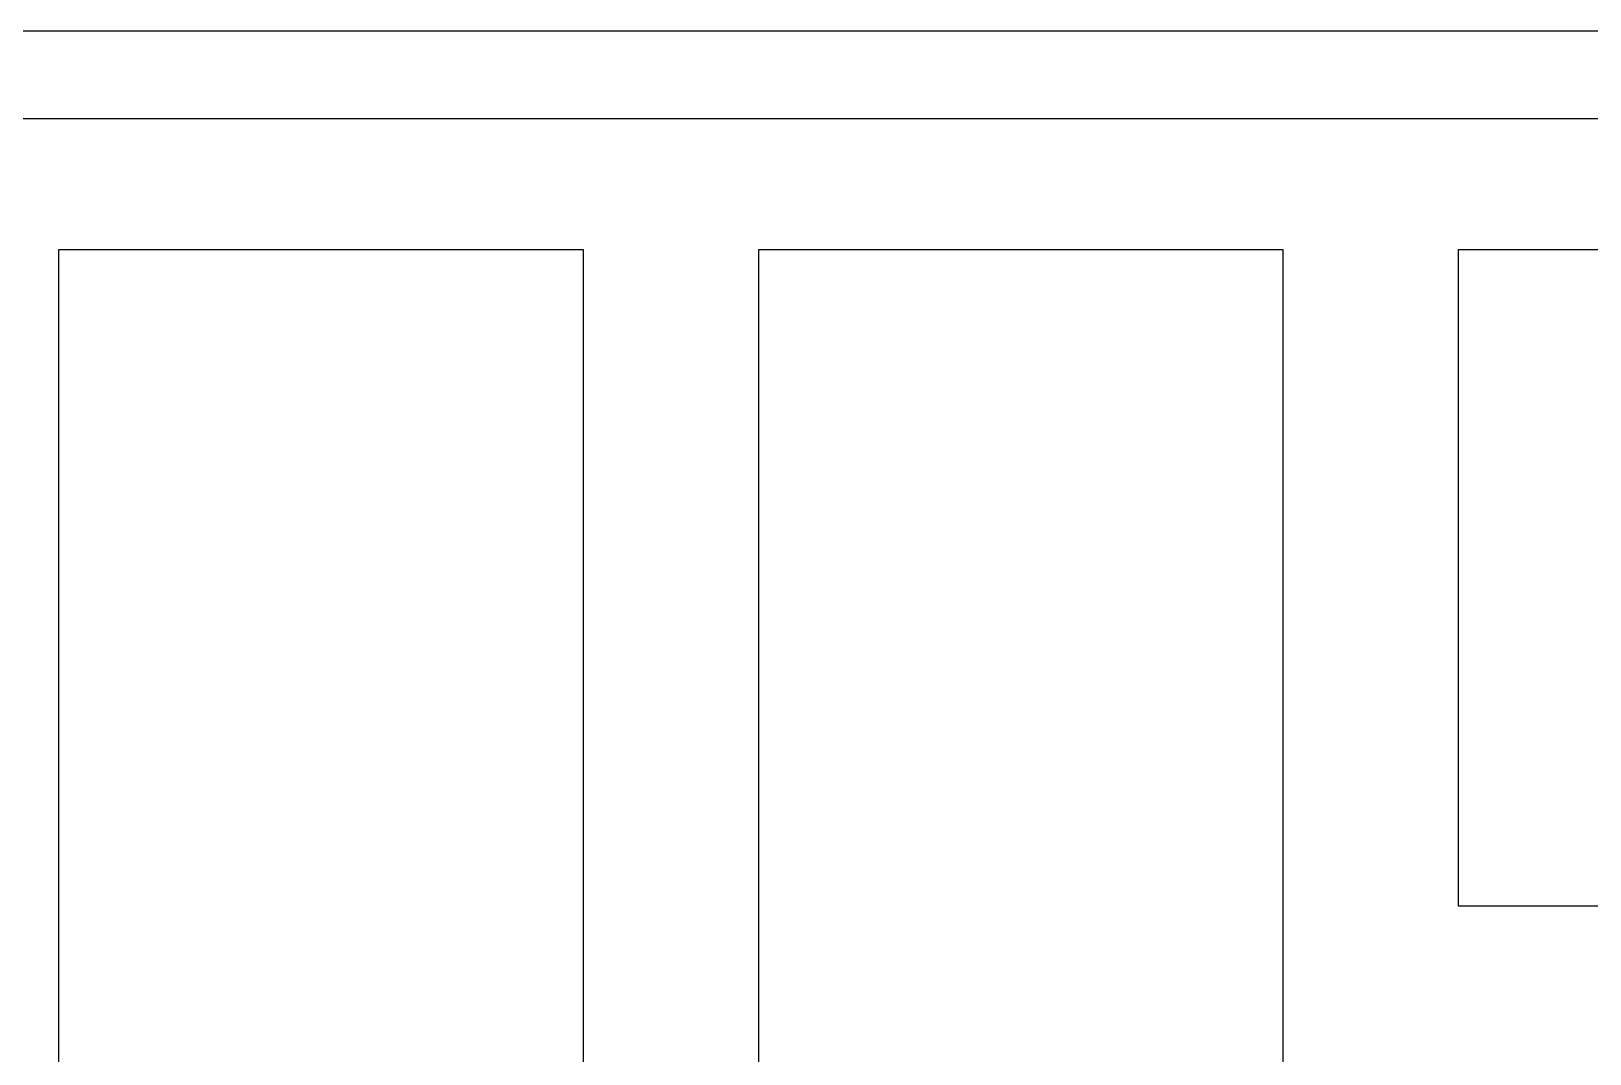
# Model space of a CAD drawing. Header units: millimetres. Extents: x -794334 to -714814, y -17806 to 22403.
# Drawn here: x -728247 to -727356, y -3256 to -2671 of the extents above; entities that cross this region are included whole.
import ezdxf
from ezdxf.xclip import XClip

# ---------------------------------------------------------------- set-up
doc = ezdxf.new("R2010")
doc.units = ezdxf.units.MM
doc.header["$XCLIPFRAME"] = 0
for name, color, linetype in [('000 - WIPEOUT', 250, 'Continuous'), ('A04_TUBE SERIES', 2, 'Continuous'), ('A11_ALU.SOLID SHEET', 2, 'Continuous')]:
    doc.layers.add(name, color=color, linetype=linetype)

# ---------------------------------------------------------------- blocks, each defined once
blk = doc.blocks.new('*U1084')
blk.add_attdef('EXTR.OVL-LENGTH_', (-25, -59.09), '', height=5)
blk.add_wipeout([(-25, 0), (25, 0), (25, 10129), (-25, 10129)]).dxf.layer = '000 - WIPEOUT'
at = {"layer": 'A04_TUBE SERIES', "color": 0}
blk.add_lwpolyline([(-25, 0), (25, 0), (25, 10129), (-25, 10129)], close=True, dxfattribs=at)
blk = doc.blocks.new('*U1270')
at = {"color": 3}
blk.add_wipeout([(-187.5, 2550), (187.5, 2550), (187.5, 2250), (-187.5, 2250)], dxfattribs=at).dxf.layer = '000 - WIPEOUT'
at = {"layer": 'A11_ALU.SOLID SHEET', "color": 0, "linetype": 'ByBlock'}
blk.add_lwpolyline([(-187.5, 2250), (187.5, 2250), (187.5, 2550), (-187.5, 2550)], close=True, dxfattribs=at)
blk = doc.blocks.new('*U1271')
at = {"color": 3}
for points in [[(-437.5, -7250), (437.5, -7250), (437.5, -7550), (-437.5, -7550)], [(-437.5, -7650), (437.5, -7650), (437.5, -7950), (-437.5, -7950)]]:
    blk.add_wipeout(points, dxfattribs=at).dxf.layer = '000 - WIPEOUT'
at = {"layer": 'A11_ALU.SOLID SHEET', "color": 0, "linetype": 'ByBlock'}
for points in [[(-437.5, -7550), (437.5, -7550), (437.5, -7250), (-437.5, -7250)], [(-437.5, -7950), (437.5, -7950), (437.5, -7650), (-437.5, -7650)]]:
    blk.add_lwpolyline(points, close=True, dxfattribs=at)
blk = doc.blocks.new('*U1630')
at = {"layer": 'A04_TUBE SERIES', "color": 0, "linetype": 'ByBlock', "rotation": 270}
blk.add_blockref('*U1084', (12461, -6275.5), dxfattribs=at)
at = {"layer": 'A11_ALU.SOLID SHEET', "color": 0, "linetype": 'ByBlock', "rotation": 90}
for name, p in [('*U1271', (9200, -6813)), ('*U1270', (19800, -6563))]:
    blk.add_blockref(name, p, dxfattribs=at)

msp = doc.modelspace()

# ---------------------------------------------------------------- block references
at = {"layer": 'A11_ALU.SOLID SHEET'}
ref = msp.add_blockref('*U1630', (-744681.24, 3579.02), dxfattribs=at)
XClip(ref).set_block_clipping_path([(-45802.4668593339, -9620.0029952967), (23702.8690583039, 10334.9999958097)])

doc.saveas('drawing.dxf')
